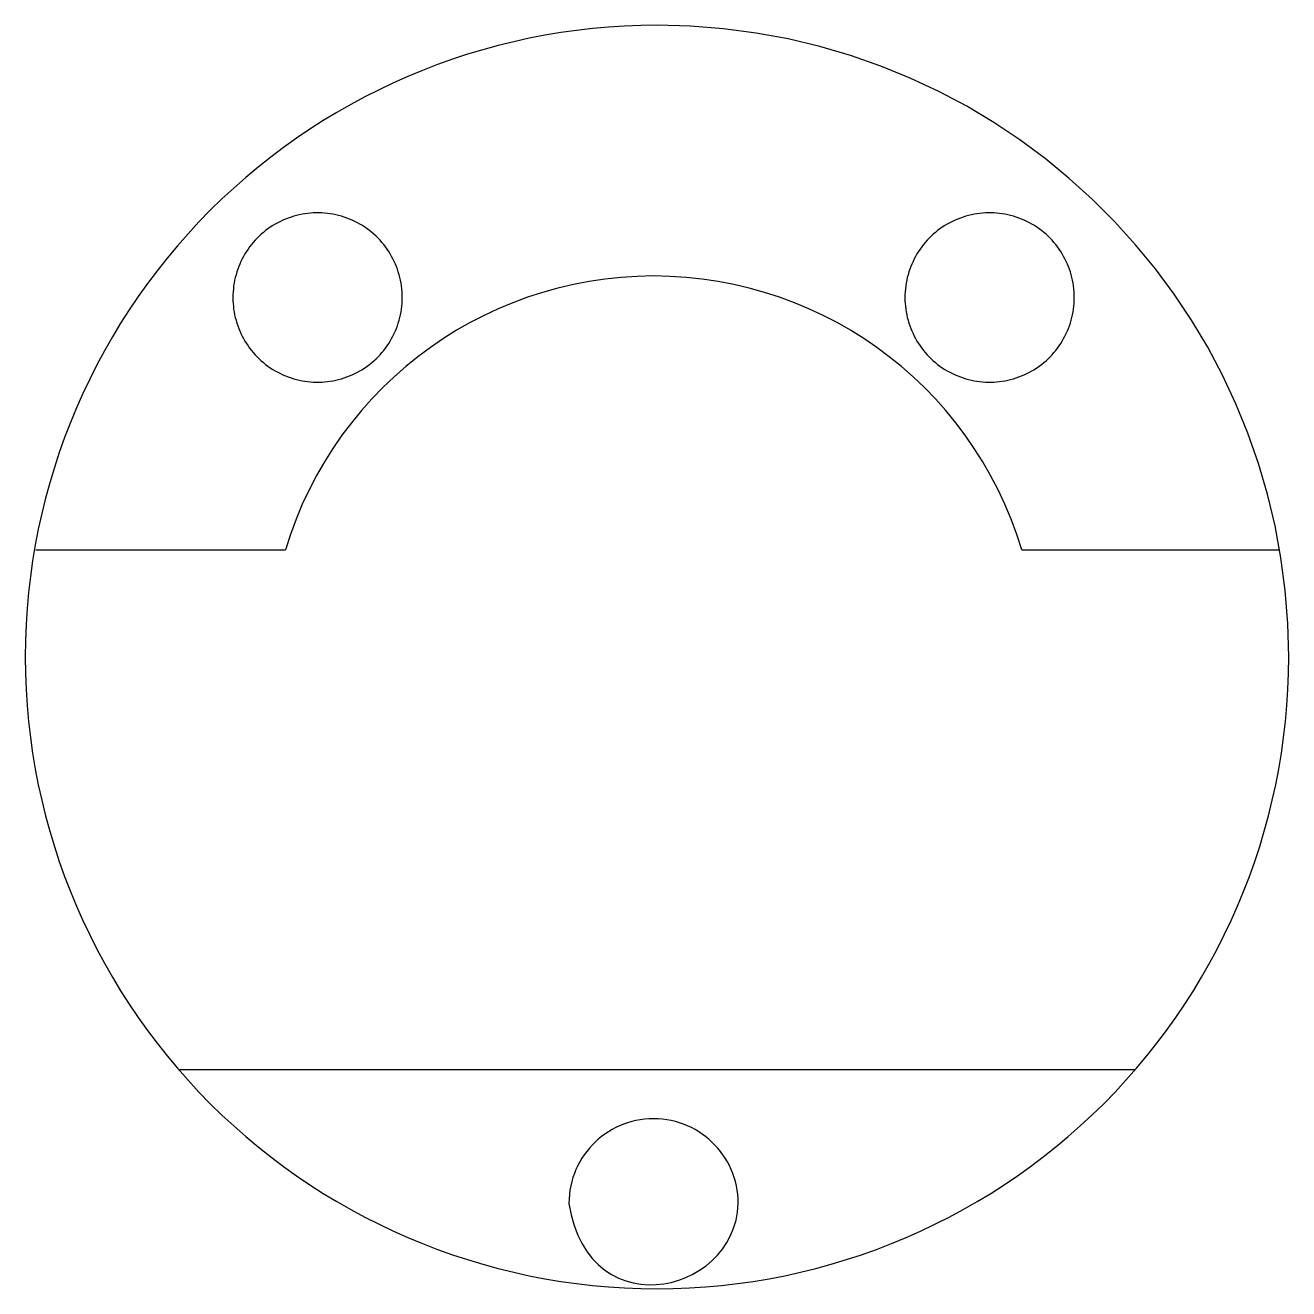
# Model space of a CAD drawing. Extents: x -23.4 to 23.6, y -23.4 to 23.6.
import ezdxf

# ---------------------------------------------------------------- set-up
doc = ezdxf.new("R2010")
doc.units = 0
doc.layers.get('0').update_dxf_attribs({"linetype": 'CONTINUOUS'})

msp = doc.modelspace()

# ---------------------------------------------------------------- linework, layer by layer
at = {"color": 7}
for points in [[(0.127, 23.627), (-0.475, 23.619), (-1.076, 23.596), (-1.674, 23.558), (-2.27, 23.505), (-2.863, 23.436), (-3.454, 23.353), (-4.041, 23.255), (-4.625, 23.142), (-5.205, 23.014), (-5.781, 22.872), (-6.352, 22.716), (-6.92, 22.546), (-7.482, 22.361), (-8.04, 22.162), (-8.592, 21.95), (-9.139, 21.723), (-9.679, 21.483), (-10.214, 21.23), (-10.742, 20.962), (-11.264, 20.682), (-11.779, 20.388), (-12.287, 20.081), (-12.787, 19.761), (-13.28, 19.428), (-13.764, 19.082), (-14.241, 18.724), (-14.708, 18.353), (-15.168, 17.969), (-15.618, 17.573), (-16.059, 17.165), (-16.49, 16.744)], [(23.627, 0.127), (23.594, 1.375), (23.498, 2.606), (23.339, 3.819), (23.119, 5.011), (22.84, 6.181), (22.503, 7.328), (22.11, 8.45), (21.663, 9.546), (21.164, 10.612), (20.613, 11.649), (20.013, 12.655), (19.365, 13.627), (18.671, 14.564), (17.932, 15.465), (17.15, 16.327), (16.327, 17.15), (15.465, 17.932), (14.564, 18.671), (13.627, 19.365), (12.655, 20.013), (11.649, 20.613), (10.612, 21.164), (9.546, 21.664), (8.45, 22.11), (7.328, 22.503), (6.181, 22.84), (5.011, 23.119), (3.819, 23.339), (2.606, 23.498), (1.375, 23.594), (0.127, 23.627)], [(-16.49, 16.744), (-16.911, 16.313), (-17.319, 15.872), (-17.715, 15.422), (-18.098, 14.963), (-18.47, 14.495), (-18.828, 14.018), (-19.174, 13.534), (-19.507, 13.041), (-19.827, 12.541), (-20.134, 12.033), (-20.428, 11.518), (-20.708, 10.997), (-20.976, 10.468), (-21.229, 9.934), (-21.469, 9.393), (-21.696, 8.846), (-21.908, 8.294), (-22.107, 7.737), (-22.292, 7.174), (-22.462, 6.607), (-22.619, 6.035), (-22.76, 5.459), (-22.888, 4.879), (-23.001, 4.295), (-23.099, 3.708), (-23.182, 3.118), (-23.251, 2.524), (-23.304, 1.928), (-23.342, 1.33), (-23.366, 0.729), (-23.373, 0.127)], [(-10.925, 16.229), (-11.02, 16.281), (-11.116, 16.331), (-11.214, 16.376), (-11.312, 16.419), (-11.412, 16.457), (-11.513, 16.492), (-11.614, 16.524), (-11.717, 16.552), (-11.82, 16.577), (-11.923, 16.598), (-12.028, 16.615), (-12.132, 16.629), (-12.237, 16.64), (-12.342, 16.647), (-12.447, 16.65), (-12.553, 16.65), (-12.658, 16.647), (-12.763, 16.64), (-12.868, 16.629), (-12.972, 16.615), (-13.077, 16.598), (-13.18, 16.577), (-13.283, 16.552), (-13.386, 16.524), (-13.487, 16.492), (-13.588, 16.457), (-13.688, 16.419), (-13.786, 16.376), (-13.884, 16.331), (-13.98, 16.281), (-14.075, 16.229)], [(14.075, 16.229), (13.98, 16.281), (13.884, 16.331), (13.786, 16.376), (13.688, 16.419), (13.588, 16.457), (13.487, 16.492), (13.386, 16.524), (13.283, 16.552), (13.18, 16.577), (13.077, 16.598), (12.972, 16.615), (12.868, 16.629), (12.763, 16.64), (12.658, 16.647), (12.553, 16.65), (12.447, 16.65), (12.342, 16.647), (12.237, 16.64), (12.132, 16.629), (12.028, 16.615), (11.923, 16.598), (11.82, 16.577), (11.717, 16.552), (11.614, 16.524), (11.513, 16.492), (11.412, 16.457), (11.312, 16.419), (11.214, 16.376), (11.116, 16.331), (11.02, 16.281), (10.925, 16.229)], [(-14.075, 16.229), (-14.168, 16.173), (-14.259, 16.114), (-14.348, 16.052), (-14.433, 15.988), (-14.517, 15.921), (-14.598, 15.851), (-14.676, 15.779), (-14.751, 15.704), (-14.824, 15.627), (-14.894, 15.548), (-14.961, 15.467), (-15.026, 15.383), (-15.087, 15.298), (-15.146, 15.21), (-15.202, 15.121), (-15.254, 15.03), (-15.304, 14.937), (-15.35, 14.842), (-15.393, 14.746), (-15.434, 14.648), (-15.47, 14.549), (-15.504, 14.449), (-15.534, 14.348), (-15.561, 14.245), (-15.584, 14.141), (-15.604, 14.036), (-15.621, 13.931), (-15.633, 13.824), (-15.643, 13.717), (-15.648, 13.609), (-15.65, 13.5)], [(-9.35, 13.5), (-9.352, 13.609), (-9.357, 13.717), (-9.367, 13.824), (-9.379, 13.931), (-9.396, 14.036), (-9.416, 14.141), (-9.439, 14.245), (-9.466, 14.348), (-9.496, 14.449), (-9.53, 14.549), (-9.566, 14.648), (-9.607, 14.746), (-9.65, 14.842), (-9.696, 14.937), (-9.746, 15.03), (-9.798, 15.121), (-9.854, 15.21), (-9.913, 15.298), (-9.974, 15.383), (-10.039, 15.467), (-10.106, 15.548), (-10.176, 15.627), (-10.249, 15.704), (-10.324, 15.779), (-10.402, 15.851), (-10.483, 15.921), (-10.567, 15.988), (-10.652, 16.052), (-10.741, 16.114), (-10.832, 16.173), (-10.925, 16.229)], [(10.925, 16.229), (10.832, 16.173), (10.741, 16.114), (10.652, 16.052), (10.567, 15.988), (10.483, 15.921), (10.402, 15.851), (10.324, 15.779), (10.249, 15.704), (10.176, 15.627), (10.106, 15.548), (10.039, 15.467), (9.974, 15.383), (9.913, 15.298), (9.854, 15.21), (9.798, 15.121), (9.746, 15.03), (9.696, 14.937), (9.65, 14.842), (9.607, 14.746), (9.566, 14.648), (9.53, 14.549), (9.496, 14.449), (9.466, 14.348), (9.439, 14.245), (9.416, 14.141), (9.396, 14.036), (9.379, 13.931), (9.367, 13.824), (9.357, 13.717), (9.352, 13.609), (9.35, 13.5)], [(15.65, 13.5), (15.648, 13.609), (15.643, 13.717), (15.633, 13.824), (15.621, 13.931), (15.604, 14.036), (15.584, 14.141), (15.561, 14.245), (15.534, 14.348), (15.504, 14.449), (15.47, 14.549), (15.434, 14.648), (15.393, 14.746), (15.35, 14.842), (15.304, 14.937), (15.254, 15.03), (15.202, 15.121), (15.146, 15.21), (15.087, 15.298), (15.026, 15.383), (14.961, 15.467), (14.894, 15.548), (14.824, 15.627), (14.751, 15.704), (14.676, 15.779), (14.598, 15.851), (14.517, 15.921), (14.433, 15.988), (14.348, 16.052), (14.259, 16.114), (14.168, 16.173), (14.075, 16.229)], [(0, 14.3), (-0.609, 14.287), (-1.212, 14.249), (-1.81, 14.186), (-2.401, 14.098), (-2.985, 13.986), (-3.561, 13.851), (-4.129, 13.692), (-4.688, 13.511), (-5.237, 13.307), (-5.777, 13.082), (-6.306, 12.835), (-6.823, 12.568), (-7.328, 12.28), (-7.821, 11.972), (-8.301, 11.644), (-8.767, 11.297), (-9.219, 10.932), (-9.656, 10.548), (-10.077, 10.147), (-10.482, 9.728), (-10.87, 9.293), (-11.241, 8.841), (-11.594, 8.373), (-11.928, 7.889), (-12.243, 7.391), (-12.538, 6.878), (-12.813, 6.351), (-13.067, 5.81), (-13.299, 5.256), (-13.51, 4.689), (-13.697, 4.11)], [(13.697, 4.11), (13.51, 4.689), (13.299, 5.256), (13.067, 5.81), (12.813, 6.351), (12.538, 6.878), (12.243, 7.391), (11.928, 7.889), (11.594, 8.373), (11.241, 8.841), (10.87, 9.293), (10.482, 9.728), (10.077, 10.147), (9.656, 10.548), (9.219, 10.932), (8.767, 11.297), (8.301, 11.644), (7.821, 11.972), (7.328, 12.28), (6.823, 12.568), (6.306, 12.835), (5.777, 13.082), (5.237, 13.307), (4.688, 13.511), (4.129, 13.692), (3.561, 13.851), (2.985, 13.986), (2.401, 14.098), (1.81, 14.186), (1.212, 14.249), (0.609, 14.287), (0, 14.3)], [(-15.65, 13.5), (-15.648, 13.391), (-15.643, 13.283), (-15.633, 13.176), (-15.621, 13.069), (-15.604, 12.964), (-15.584, 12.859), (-15.561, 12.755), (-15.534, 12.652), (-15.504, 12.551), (-15.47, 12.451), (-15.434, 12.352), (-15.393, 12.254), (-15.35, 12.158), (-15.304, 12.063), (-15.254, 11.97), (-15.202, 11.879), (-15.146, 11.79), (-15.087, 11.702), (-15.026, 11.617), (-14.961, 11.533), (-14.894, 11.452), (-14.824, 11.373), (-14.751, 11.296), (-14.676, 11.221), (-14.598, 11.149), (-14.517, 11.079), (-14.433, 11.012), (-14.348, 10.948), (-14.259, 10.886), (-14.168, 10.827), (-14.075, 10.771)], [(-10.925, 10.771), (-10.832, 10.827), (-10.741, 10.886), (-10.652, 10.948), (-10.567, 11.012), (-10.483, 11.079), (-10.402, 11.149), (-10.324, 11.221), (-10.249, 11.296), (-10.176, 11.373), (-10.106, 11.452), (-10.039, 11.533), (-9.974, 11.617), (-9.913, 11.702), (-9.854, 11.79), (-9.798, 11.879), (-9.746, 11.97), (-9.696, 12.063), (-9.65, 12.158), (-9.607, 12.254), (-9.566, 12.352), (-9.53, 12.451), (-9.496, 12.551), (-9.466, 12.652), (-9.439, 12.755), (-9.416, 12.859), (-9.396, 12.964), (-9.379, 13.069), (-9.367, 13.176), (-9.357, 13.283), (-9.352, 13.391), (-9.35, 13.5)], [(9.35, 13.5), (9.352, 13.391), (9.357, 13.283), (9.367, 13.176), (9.379, 13.069), (9.396, 12.964), (9.416, 12.859), (9.439, 12.755), (9.466, 12.652), (9.496, 12.551), (9.53, 12.451), (9.566, 12.352), (9.607, 12.254), (9.65, 12.158), (9.696, 12.063), (9.746, 11.97), (9.798, 11.879), (9.854, 11.79), (9.913, 11.702), (9.974, 11.617), (10.039, 11.533), (10.106, 11.452), (10.176, 11.373), (10.249, 11.296), (10.324, 11.221), (10.402, 11.149), (10.483, 11.079), (10.567, 11.012), (10.652, 10.948), (10.741, 10.886), (10.832, 10.827), (10.925, 10.771)], [(14.075, 10.771), (14.168, 10.827), (14.259, 10.886), (14.348, 10.948), (14.433, 11.012), (14.517, 11.079), (14.598, 11.149), (14.676, 11.221), (14.751, 11.296), (14.824, 11.373), (14.894, 11.452), (14.961, 11.533), (15.026, 11.617), (15.087, 11.702), (15.146, 11.79), (15.202, 11.879), (15.254, 11.97), (15.304, 12.063), (15.35, 12.158), (15.393, 12.254), (15.434, 12.352), (15.47, 12.451), (15.504, 12.551), (15.534, 12.652), (15.561, 12.755), (15.584, 12.859), (15.604, 12.964), (15.621, 13.069), (15.633, 13.176), (15.643, 13.283), (15.648, 13.391), (15.65, 13.5)], [(-14.075, 10.771), (-13.98, 10.719), (-13.884, 10.669), (-13.786, 10.624), (-13.688, 10.581), (-13.588, 10.543), (-13.487, 10.508), (-13.386, 10.476), (-13.283, 10.448), (-13.18, 10.423), (-13.077, 10.402), (-12.972, 10.385), (-12.868, 10.371), (-12.763, 10.36), (-12.658, 10.353), (-12.553, 10.35), (-12.447, 10.35), (-12.342, 10.353), (-12.237, 10.36), (-12.132, 10.371), (-12.028, 10.385), (-11.923, 10.402), (-11.82, 10.423), (-11.717, 10.448), (-11.614, 10.476), (-11.513, 10.508), (-11.412, 10.543), (-11.312, 10.581), (-11.214, 10.624), (-11.116, 10.669), (-11.02, 10.719), (-10.925, 10.771)], [(10.925, 10.771), (11.02, 10.719), (11.116, 10.669), (11.214, 10.624), (11.312, 10.581), (11.412, 10.543), (11.513, 10.508), (11.614, 10.476), (11.717, 10.448), (11.82, 10.423), (11.923, 10.402), (12.028, 10.385), (12.132, 10.371), (12.237, 10.36), (12.342, 10.353), (12.447, 10.35), (12.553, 10.35), (12.658, 10.353), (12.763, 10.36), (12.868, 10.371), (12.972, 10.385), (13.077, 10.402), (13.18, 10.423), (13.283, 10.448), (13.386, 10.476), (13.487, 10.508), (13.588, 10.543), (13.688, 10.581), (13.786, 10.624), (13.884, 10.669), (13.98, 10.719), (14.075, 10.771)], [(-22.983, 4.11), (-13.697, 4.11)], [(13.699, 4.11), (23.258, 4.11)], [(-23.373, 0.127), (-23.366, -0.475), (-23.342, -1.076), (-23.304, -1.674), (-23.251, -2.27), (-23.182, -2.863), (-23.099, -3.454), (-23.001, -4.041), (-22.888, -4.625), (-22.761, -5.205), (-22.619, -5.781), (-22.462, -6.353), (-22.292, -6.92), (-22.107, -7.482), (-21.909, -8.04), (-21.696, -8.592), (-21.47, -9.139), (-21.229, -9.68), (-20.976, -10.214), (-20.709, -10.743), (-20.428, -11.264), (-20.134, -11.779), (-19.827, -12.287), (-19.507, -12.787), (-19.174, -13.28), (-18.828, -13.764), (-18.47, -14.241), (-18.099, -14.709), (-17.715, -15.168), (-17.319, -15.618), (-16.911, -16.059), (-16.49, -16.49)], [(16.744, -16.49), (17.165, -16.059), (17.573, -15.618), (17.969, -15.168), (18.353, -14.708), (18.724, -14.241), (19.082, -13.764), (19.428, -13.279), (19.761, -12.787), (20.081, -12.287), (20.388, -11.779), (20.682, -11.264), (20.962, -10.742), (21.23, -10.214), (21.483, -9.679), (21.723, -9.139), (21.95, -8.592), (22.162, -8.04), (22.361, -7.482), (22.546, -6.92), (22.716, -6.352), (22.872, -5.781), (23.014, -5.205), (23.142, -4.625), (23.255, -4.041), (23.353, -3.454), (23.436, -2.863), (23.505, -2.27), (23.558, -1.674), (23.596, -1.076), (23.619, -0.475), (23.627, 0.127)], [(-17.678, -15.223), (17.887, -15.223)], [(-16.49, -16.49), (-16.059, -16.911), (-15.618, -17.319), (-15.168, -17.715), (-14.709, -18.099), (-14.241, -18.47), (-13.764, -18.828), (-13.28, -19.174), (-12.787, -19.507), (-12.287, -19.827), (-11.779, -20.134), (-11.264, -20.428), (-10.743, -20.708), (-10.214, -20.976), (-9.68, -21.229), (-9.139, -21.47), (-8.592, -21.696), (-8.04, -21.909), (-7.482, -22.107), (-6.92, -22.292), (-6.353, -22.462), (-5.781, -22.619), (-5.205, -22.761), (-4.625, -22.888), (-4.041, -23.001), (-3.454, -23.099), (-2.863, -23.182), (-2.27, -23.251), (-1.674, -23.304), (-1.076, -23.342), (-0.475, -23.366), (0.127, -23.373)], [(0.127, -23.373), (0.729, -23.366), (1.33, -23.342), (1.928, -23.304), (2.524, -23.251), (3.117, -23.182), (3.708, -23.099), (4.295, -23.001), (4.879, -22.888), (5.459, -22.76), (6.035, -22.619), (6.607, -22.462), (7.174, -22.292), (7.737, -22.107), (8.294, -21.908), (8.846, -21.696), (9.393, -21.469), (9.934, -21.229), (10.468, -20.976), (10.997, -20.708), (11.518, -20.428), (12.033, -20.134), (12.541, -19.827), (13.041, -19.507), (13.534, -19.174), (14.018, -18.828), (14.495, -18.47), (14.963, -18.098), (15.422, -17.715), (15.872, -17.319), (16.313, -16.91), (16.744, -16.49)], [(0, -17.05), (-0.167, -17.054), (-0.332, -17.067), (-0.495, -17.089), (-0.655, -17.118), (-0.812, -17.156), (-0.965, -17.201), (-1.116, -17.253), (-1.262, -17.313), (-1.405, -17.38), (-1.544, -17.454), (-1.679, -17.534), (-1.81, -17.621), (-1.935, -17.714), (-2.056, -17.813), (-2.172, -17.918), (-2.282, -18.028), (-2.387, -18.144), (-2.486, -18.265), (-2.579, -18.39), (-2.666, -18.521), (-2.746, -18.656), (-2.82, -18.795), (-2.887, -18.938), (-2.947, -19.084), (-2.999, -19.235), (-3.044, -19.388), (-3.082, -19.545), (-3.111, -19.705), (-3.133, -19.868), (-3.146, -20.033), (-3.15, -20.2)], [(3.15, -20.2), (3.146, -20.033), (3.133, -19.868), (3.111, -19.705), (3.082, -19.545), (3.044, -19.388), (2.999, -19.235), (2.947, -19.084), (2.887, -18.938), (2.82, -18.795), (2.746, -18.656), (2.666, -18.521), (2.579, -18.39), (2.486, -18.265), (2.387, -18.144), (2.282, -18.028), (2.172, -17.918), (2.056, -17.813), (1.935, -17.714), (1.81, -17.621), (1.679, -17.534), (1.544, -17.454), (1.405, -17.38), (1.262, -17.313), (1.116, -17.253), (0.965, -17.201), (0.812, -17.156), (0.655, -17.118), (0.495, -17.089), (0.332, -17.067), (0.167, -17.054), (0, -17.05)], [(-3.15, -20.2), (-3.065, -20.63), (-2.953, -21.025), (-2.815, -21.384), (-2.654, -21.709), (-2.471, -22), (-2.269, -22.258), (-2.049, -22.484), (-1.814, -22.678), (-1.565, -22.842), (-1.306, -22.976), (-1.037, -23.08), (-0.761, -23.156), (-0.479, -23.205), (-0.195, -23.226), (0.091, -23.221), (0.376, -23.191), (0.657, -23.136), (0.934, -23.058), (1.204, -22.956), (1.464, -22.831), (1.714, -22.685), (1.95, -22.519), (2.172, -22.332), (2.376, -22.125), (2.56, -21.9), (2.724, -21.657), (2.864, -21.397), (2.978, -21.12), (3.066, -20.828), (3.124, -20.521), (3.15, -20.2)]]:
    msp.add_lwpolyline(points, dxfattribs=at)
for points in [[(0.127, 23.627)], [(-9.35, 13.5)], [(15.65, 13.5)], [(3.15, -20.2)]]:
    msp.add_lwpolyline(points, close=True, dxfattribs=at)

doc.saveas('drawing.dxf')
